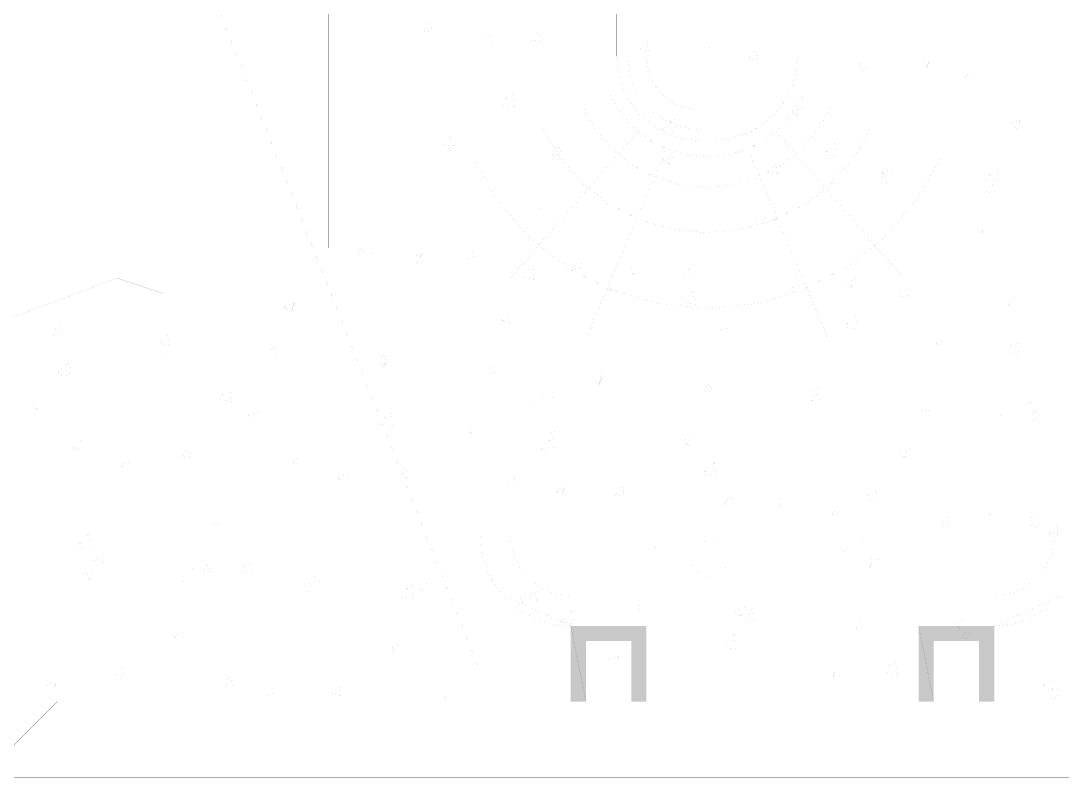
# Model space of a CAD drawing. Header units: millimetres. Extents: x -2171 to 1563, y -1758 to -1505.
# Drawn here: x 1351.681 to 1354.263, y -1615.606 to -1613.73 of the extents above; entities that cross this region are included whole.
import ezdxf

# ---------------------------------------------------------------- set-up
doc = ezdxf.new("R2010")
doc.units = ezdxf.units.MM
doc.linetypes.add('DOT', pattern=[0.025, 0, -0.025])
doc.layers.add('Tablet', color=150, linetype='Continuous', true_color=0x0180ff)

msp = doc.modelspace()

# ---------------------------------------------------------------- hatches: boundary and pattern name
at = {"layer": 'Tablet'}
for points in [[(1353.0822, -1615.4185), (1353.0447, -1615.231), (1353.0447, -1615.4185)], [(1353.0822, -1615.231), (1353.0447, -1615.231), (1353.0822, -1615.4185)], [(1353.1947, -1615.2685), (1353.0822, -1615.231), (1353.0822, -1615.2685)], [(1353.1947, -1615.231), (1353.0822, -1615.231), (1353.1947, -1615.2685)], [(1353.2322, -1615.4185), (1353.1947, -1615.231), (1353.1947, -1615.4185)], [(1353.2322, -1615.231), (1353.1947, -1615.231), (1353.2322, -1615.4185)], [(1353.9447, -1615.4185), (1353.9072, -1615.231), (1353.9072, -1615.4185)], [(1353.9447, -1615.231), (1353.9072, -1615.231), (1353.9447, -1615.4185)], [(1354.0572, -1615.2685), (1353.9447, -1615.231), (1353.9447, -1615.2685)], [(1354.0572, -1615.231), (1353.9447, -1615.231), (1354.0572, -1615.2685)], [(1354.0947, -1615.4185), (1354.0572, -1615.231), (1354.0572, -1615.4185)], [(1354.0947, -1615.231), (1354.0572, -1615.231), (1354.0947, -1615.4185)]]:
    msp.add_hatch(color=1, dxfattribs=at).paths.add_polyline_path(points)

# ---------------------------------------------------------------- linework, layer by layer
at = {"layer": 'Tablet', "color": 1}
for points, const_width in [([(1353.1572, -1611.6685), (1352.6322, -1611.6685), (1352.6322, -1614.2935), (1350.3822, -1614.2935), (1350.3822, -1615.4185), (1353.1572, -1615.4185), (1353.6072, -1615.4185), (1356.7572, -1615.4185), (1356.7572, -1614.2935), (1354.5072, -1614.2935), (1354.5072, -1611.6685), (1353.6072, -1611.6685)], 0.00006), ([(1353.0822, -1615.231), (1353.0447, -1615.231), (1353.0822, -1615.4185)], 0.000075), ([(1353.1947, -1615.231), (1353.0822, -1615.231), (1353.1947, -1615.2685)], 0.000075), ([(1353.2322, -1615.231), (1353.1947, -1615.231), (1353.2322, -1615.4185)], 0.000075), ([(1353.9447, -1615.231), (1353.9072, -1615.231), (1353.9447, -1615.4185)], 0.000075), ([(1354.0572, -1615.231), (1353.9447, -1615.231), (1354.0572, -1615.2685)], 0.000075), ([(1354.0947, -1615.231), (1354.0572, -1615.231), (1354.0947, -1615.4185)], 0.000075)]:
    msp.add_lwpolyline(points, dxfattribs=dict(at, const_width=const_width))
for points, const_width in [([(1352.4447, -1614.2935), (1352.4447, -1611.6685), (1352.6322, -1611.6685), (1352.6322, -1614.2935)], 0.00006), ([(1353.0822, -1615.4185), (1353.0447, -1615.231), (1353.0447, -1615.4185)], 0.000075), ([(1353.1947, -1615.2685), (1353.0822, -1615.231), (1353.0822, -1615.2685)], 0.000075), ([(1353.2322, -1615.4185), (1353.1947, -1615.231), (1353.1947, -1615.4185)], 0.000075), ([(1353.9447, -1615.4185), (1353.9072, -1615.231), (1353.9072, -1615.4185)], 0.000075), ([(1354.0572, -1615.2685), (1353.9447, -1615.231), (1353.9447, -1615.2685)], 0.000075), ([(1354.0947, -1615.4185), (1354.0572, -1615.231), (1354.0572, -1615.4185)], 0.000075), ([(1350.3822, -1615.4185), (1350.3822, -1615.606), (1356.7572, -1615.606), (1356.7572, -1615.4185)], 0.00006)]:
    msp.add_lwpolyline(points, close=True, dxfattribs=dict(at, const_width=const_width))
at = {"layer": 'Tablet', "color": 7, "const_width": 0.00006}
for points in [[(1352.8763, -1611.9318), (1352.8521, -1611.9646), (1352.8343, -1612.0012), (1352.8234, -1612.0404), (1352.8197, -1612.081), (1352.8197, -1615.006), (1352.8231, -1615.0451), (1352.8333, -1615.0829), (1352.8498, -1615.1185), (1352.8723, -1615.1506), (1352.9001, -1615.1783), (1352.9322, -1615.2008), (1352.9677, -1615.2174), (1353.0056, -1615.2276), (1353.0447, -1615.231), (1354.0947, -1615.231), (1354.1338, -1615.2276), (1354.1716, -1615.2174), (1354.2072, -1615.2008), (1354.2393, -1615.1783), (1354.267, -1615.1506)], [(1354.2447, -1612.081), (1354.2447, -1615.006), (1354.2424, -1615.032), (1354.2356, -1615.0573), (1354.2246, -1615.081), (1354.2096, -1615.1024), (1354.1911, -1615.1209), (1354.1697, -1615.1359), (1354.146, -1615.1469), (1354.1207, -1615.1537), (1354.0947, -1615.156), (1353.0447, -1615.156), (1353.0186, -1615.1537), (1352.9934, -1615.1469), (1352.9697, -1615.1359), (1352.9483, -1615.1209), (1352.9298, -1615.1024), (1352.9148, -1615.081), (1352.9037, -1615.0573), (1352.897, -1615.032), (1352.8947, -1615.006), (1352.8947, -1612.081)], [(1353.6072, -1612.4281), (1353.6072, -1613.8177), (1353.6031, -1613.8587), (1353.5912, -1613.8981), (1353.5718, -1613.9344), (1353.5457, -1613.9662), (1353.5139, -1613.9923), (1353.4775, -1614.0117), (1353.4382, -1614.0237), (1353.3972, -1614.0277), (1353.3822, -1614.0277), (1353.3672, -1614.0277), (1353.3262, -1614.0237), (1353.2868, -1614.0117), (1353.2505, -1613.9923), (1353.2187, -1613.9662), (1353.1926, -1613.9344), (1353.1732, -1613.8981), (1353.1612, -1613.8587), (1353.1572, -1613.8177), (1353.1572, -1612.5084)], [(1353.3822, -1614), (1353.3672, -1614), (1353.3355, -1613.9972), (1353.3049, -1613.989), (1353.2761, -1613.9756), (1353.25, -1613.9573), (1353.2276, -1613.9349), (1353.2094, -1613.9089), (1353.1959, -1613.8801), (1353.1877, -1613.8494), (1353.1849, -1613.8177), (1353.1849, -1612.5362)], [(1353.3822, -1613.9527), (1353.3672, -1613.9527), (1353.3408, -1613.9501), (1353.3155, -1613.9425), (1353.2922, -1613.93), (1353.2717, -1613.9132), (1353.2549, -1613.8927), (1353.2425, -1613.8694), (1353.2348, -1613.8441), (1353.2322, -1613.8177), (1353.2322, -1612.5834)], [(1352.8197, -1614.481), (1350.3822, -1614.481)], [(1354.2447, -1614.481), (1352.8947, -1614.481)], [(1352.8197, -1614.556), (1350.3822, -1614.556)], [(1354.2447, -1614.556), (1352.8947, -1614.556)]]:
    msp.add_lwpolyline(points, dxfattribs=at)
at = {"layer": 'Tablet', "color": 8, "const_width": 0.000045}
for points in [[(1354.2822, -1612.4977), (1354.0572, -1612.5121), (1353.9072, -1612.3865), (1353.6447, -1612.5352), (1353.5322, -1612.4977), (1353.3072, -1612.831), (1353.0822, -1612.681), (1353.0072, -1612.7185), (1352.8506, -1612.756), (1352.7822, -1612.681), (1352.7072, -1612.6435), (1352.6322, -1612.606), (1352.6322, -1614.2935), (1352.2947, -1614.2935), (1352.2197, -1614.3685), (1352.0322, -1614.406), (1351.9197, -1614.3685), (1351.6197, -1614.481)], [(1352.6955, -1613.7341), (1352.6774, -1613.7556)], [(1352.6955, -1613.7341), (1352.6998, -1613.7576)], [(1352.6998, -1613.7576), (1352.6774, -1613.7556)], [(1352.8568, -1613.7649), (1352.8306, -1613.775)], [(1352.8568, -1613.7649), (1352.8492, -1613.7876)], [(1352.9644, -1613.7576), (1352.9464, -1613.7791)], [(1352.9644, -1613.7576), (1352.9688, -1613.7811)], [(1352.8492, -1613.7876), (1352.8306, -1613.775)], [(1352.9688, -1613.7811), (1352.9464, -1613.7791)], [(1353.2334, -1613.7811), (1353.2153, -1613.8027)], [(1353.2334, -1613.7811), (1353.2377, -1613.8046)], [(1353.3958, -1613.7949), (1353.3695, -1613.805)], [(1353.3958, -1613.7949), (1353.3882, -1613.8176)], [(1353.2377, -1613.8046), (1353.2153, -1613.8027)], [(1353.3881, -1613.8176), (1353.3695, -1613.805)], [(1353.5024, -1613.8047), (1353.4843, -1613.8262)], [(1353.5024, -1613.8047), (1353.5067, -1613.8282)], [(1353.5067, -1613.8282), (1353.4843, -1613.8262)], [(1353.7714, -1613.8282), (1353.7533, -1613.8497)], [(1353.7714, -1613.8282), (1353.7757, -1613.8517)], [(1353.9347, -1613.825), (1353.9084, -1613.835)], [(1353.9271, -1613.8476), (1353.9084, -1613.835)], [(1353.9347, -1613.825), (1353.9271, -1613.8476)], [(1353.7757, -1613.8517), (1353.7533, -1613.8497)], [(1354.0403, -1613.8517), (1354.0222, -1613.8733)], [(1354.0447, -1613.8752), (1354.0222, -1613.8733)], [(1354.0403, -1613.8517), (1354.0447, -1613.8752)], [(1352.9003, -1613.9082), (1352.8711, -1613.9386)], [(1352.9003, -1613.9082), (1352.9045, -1613.9438)], [(1353.0807, -1613.9159), (1353.0544, -1613.926)], [(1353.0731, -1613.9385), (1353.0544, -1613.926)], [(1353.0807, -1613.9159), (1353.0731, -1613.9385)], [(1352.9045, -1613.9438), (1352.8711, -1613.9386)], [(1353.6196, -1613.9459), (1353.5933, -1613.956)], [(1353.6196, -1613.9459), (1353.612, -1613.9686)], [(1353.3006, -1613.9702), (1353.2713, -1614.0007)], [(1353.3006, -1613.9702), (1353.3047, -1614.0059)], [(1353.612, -1613.9686), (1353.5933, -1613.956)], [(1354.1585, -1613.9759), (1354.1323, -1613.986)], [(1354.1585, -1613.9759), (1354.1509, -1613.9986)], [(1353.3047, -1614.0059), (1353.2713, -1614.0007)], [(1354.1509, -1613.9986), (1354.1323, -1613.986)], [(1352.7475, -1614.0161), (1352.7294, -1614.0377)], [(1352.7475, -1614.0161), (1352.7518, -1614.0396)], [(1352.7518, -1614.0396), (1352.7294, -1614.0377)], [(1352.7656, -1614.0368), (1352.7393, -1614.0469)], [(1352.758, -1614.0595), (1352.7393, -1614.0469)], [(1352.7656, -1614.0368), (1352.758, -1614.0595)], [(1353.0165, -1614.0397), (1352.9984, -1614.0612)], [(1353.0165, -1614.0397), (1353.0208, -1614.0632)], [(1353.7008, -1614.0323), (1353.6716, -1614.0628)], [(1353.7008, -1614.0323), (1353.7049, -1614.0679)], [(1353.0208, -1614.0632), (1352.9984, -1614.0612)], [(1353.2854, -1614.0632), (1353.2674, -1614.0847)], [(1353.3045, -1614.0669), (1353.2783, -1614.0769)], [(1353.2969, -1614.0895), (1353.2783, -1614.0769)], [(1353.2854, -1614.0632), (1353.2898, -1614.0867)], [(1353.3045, -1614.0669), (1353.2969, -1614.0895)], [(1353.7049, -1614.0679), (1353.6716, -1614.0628)], [(1353.2898, -1614.0867), (1353.2674, -1614.0847)], [(1353.5544, -1614.0867), (1353.5363, -1614.1083)], [(1353.5544, -1614.0867), (1353.5588, -1614.1102)], [(1353.8434, -1614.0969), (1353.8172, -1614.107)], [(1353.8358, -1614.1196), (1353.8172, -1614.107)], [(1353.8434, -1614.0969), (1353.8358, -1614.1196)], [(1354.101, -1614.0944), (1354.0718, -1614.1248)], [(1354.101, -1614.0944), (1354.1051, -1614.13)], [(1353.5587, -1614.1102), (1353.5363, -1614.1083)], [(1353.8234, -1614.1103), (1353.8053, -1614.1318)], [(1353.8277, -1614.1338), (1353.8053, -1614.1318)], [(1353.8234, -1614.1103), (1353.8277, -1614.1338)], [(1354.1051, -1614.13), (1354.0718, -1614.1248)], [(1354.0924, -1614.1338), (1354.0743, -1614.1553)], [(1354.0967, -1614.1573), (1354.0743, -1614.1553)], [(1354.0924, -1614.1338), (1354.0967, -1614.1573)], [(1352.9894, -1614.1878), (1352.9632, -1614.1979)], [(1352.9818, -1614.2105), (1352.9632, -1614.1979)], [(1352.9894, -1614.1878), (1352.9818, -1614.2105)], [(1353.5283, -1614.2178), (1353.5021, -1614.2279)], [(1353.5207, -1614.2405), (1353.5021, -1614.2279)], [(1353.5284, -1614.2178), (1353.5208, -1614.2405)], [(1354.0673, -1614.2479), (1354.041, -1614.258)], [(1354.0597, -1614.2705), (1354.041, -1614.258)], [(1354.0673, -1614.2479), (1354.0597, -1614.2705)], [(1352.5349, -1614.2982), (1352.5125, -1614.2962)], [(1352.5306, -1614.2935), (1352.5206, -1614.3039)], [(1352.554, -1614.3091), (1352.5206, -1614.3039)], [(1352.534, -1614.2935), (1352.5349, -1614.2982)], [(1352.5522, -1614.2935), (1352.554, -1614.3091)], [(1352.6743, -1614.3088), (1352.6481, -1614.3188)], [(1352.6743, -1614.3088), (1352.6667, -1614.3314)], [(1352.7995, -1614.2982), (1352.7814, -1614.3198)], [(1352.7995, -1614.2982), (1352.8039, -1614.3217)], [(1352.6667, -1614.3314), (1352.6481, -1614.3188)], [(1352.8039, -1614.3217), (1352.7814, -1614.3198)], [(1352.9501, -1614.3355), (1352.9208, -1614.366)], [(1352.9501, -1614.3355), (1352.9542, -1614.3712)], [(1353.0685, -1614.3217), (1353.0504, -1614.3433)], [(1353.0685, -1614.3217), (1353.0728, -1614.3452)], [(1353.2133, -1614.3388), (1353.187, -1614.3489)], [(1353.2133, -1614.3388), (1353.2057, -1614.3615)], [(1352.9542, -1614.3712), (1352.9208, -1614.366)], [(1353.0728, -1614.3452), (1353.0504, -1614.3433)], [(1353.2057, -1614.3615), (1353.187, -1614.3489)], [(1353.3375, -1614.3453), (1353.3194, -1614.3668)], [(1353.3375, -1614.3453), (1353.3418, -1614.3688)], [(1353.3418, -1614.3688), (1353.3194, -1614.3668)], [(1353.6064, -1614.3688), (1353.5884, -1614.3903)], [(1353.6108, -1614.3923), (1353.5884, -1614.3903)], [(1353.6064, -1614.3688), (1353.6108, -1614.3923)], [(1353.7522, -1614.3688), (1353.7259, -1614.3789)], [(1353.7446, -1614.3915), (1353.7259, -1614.3789)], [(1353.7522, -1614.3688), (1353.7446, -1614.3915)], [(1351.8127, -1614.4223), (1351.7996, -1614.4135)], [(1351.818, -1614.4066), (1351.8127, -1614.4223)], [(1353.3503, -1614.3976), (1353.3211, -1614.4281)], [(1353.3503, -1614.3976), (1353.3544, -1614.4332)], [(1353.8754, -1614.3923), (1353.8573, -1614.4139)], [(1353.8798, -1614.4158), (1353.8573, -1614.4139)], [(1353.8754, -1614.3923), (1353.8798, -1614.4158)], [(1354.1444, -1614.4159), (1354.1263, -1614.4374)], [(1354.1444, -1614.4159), (1354.1487, -1614.4394)], [(1352.3593, -1614.4297), (1352.333, -1614.4398)], [(1352.3517, -1614.4524), (1352.333, -1614.4398)], [(1352.3593, -1614.4297), (1352.3517, -1614.4524)], [(1353.3544, -1614.4332), (1353.3211, -1614.4281)], [(1354.1487, -1614.4394), (1354.1263, -1614.4374)], [(1352.8982, -1614.4597), (1352.8719, -1614.4698)], [(1352.8982, -1614.4597), (1352.8906, -1614.4824)], [(1353.7505, -1614.4597), (1353.7213, -1614.4901)], [(1353.7505, -1614.4597), (1353.7546, -1614.4953)], [(1351.7757, -1614.4862), (1351.7576, -1614.5077)], [(1351.7757, -1614.4861), (1351.78, -1614.5097)], [(1352.8906, -1614.4824), (1352.8719, -1614.4698)], [(1353.4371, -1614.4898), (1353.4108, -1614.4999)], [(1353.4371, -1614.4898), (1353.4295, -1614.5124)], [(1353.7546, -1614.4953), (1353.7213, -1614.4901)], [(1351.78, -1614.5097), (1351.7576, -1614.5077)], [(1352.0446, -1614.5097), (1352.0266, -1614.5312)], [(1352.0446, -1614.5097), (1352.049, -1614.5332)], [(1353.4295, -1614.5124), (1353.4108, -1614.4999)], [(1353.976, -1614.5198), (1353.9498, -1614.5299)], [(1353.976, -1614.5198), (1353.9684, -1614.5425)], [(1352.049, -1614.5332), (1352.0266, -1614.5312)], [(1352.3136, -1614.5332), (1352.2955, -1614.5548)], [(1352.3136, -1614.5332), (1352.318, -1614.5567)], [(1353.9684, -1614.5425), (1353.9498, -1614.5299)], [(1354.1507, -1614.5218), (1354.1215, -1614.5522)], [(1354.1507, -1614.5217), (1354.1548, -1614.5574)], [(1352.0442, -1614.5507), (1352.0179, -1614.5607)], [(1352.0366, -1614.5733), (1352.0179, -1614.5607)], [(1352.0442, -1614.5507), (1352.0366, -1614.5733)], [(1352.3179, -1614.5567), (1352.2955, -1614.5548)], [(1352.5826, -1614.5567), (1352.5645, -1614.5783)], [(1352.5826, -1614.5567), (1352.5869, -1614.5802)], [(1354.1548, -1614.5574), (1354.1215, -1614.5522)], [(1351.7991, -1614.5767), (1351.7699, -1614.6071)], [(1351.7991, -1614.5767), (1351.8033, -1614.6123)], [(1352.5831, -1614.5807), (1352.5568, -1614.5908)], [(1352.5755, -1614.6034), (1352.5568, -1614.5908)], [(1352.5869, -1614.5803), (1352.5645, -1614.5783)], [(1352.5831, -1614.5807), (1352.5755, -1614.6034)], [(1352.8516, -1614.5803), (1352.8335, -1614.6018)], [(1352.8516, -1614.5803), (1352.8559, -1614.6038)], [(1351.8033, -1614.6123), (1351.7699, -1614.6071)], [(1352.8559, -1614.6038), (1352.8335, -1614.6018)], [(1353.122, -1614.6107), (1353.0958, -1614.6208)], [(1353.1144, -1614.6334), (1353.0958, -1614.6208)], [(1353.1205, -1614.6038), (1353.1025, -1614.6254)], [(1353.122, -1614.6107), (1353.1144, -1614.6334)], [(1353.1205, -1614.6038), (1353.1249, -1614.6273)], [(1352.1993, -1614.6388), (1352.1701, -1614.6692)], [(1352.1993, -1614.6388), (1352.2035, -1614.6744)], [(1353.1249, -1614.6273), (1353.1025, -1614.6254)], [(1353.3895, -1614.6273), (1353.3714, -1614.6489)], [(1353.3938, -1614.6508), (1353.3714, -1614.6489)], [(1353.3895, -1614.6273), (1353.3938, -1614.6508)], [(1353.6609, -1614.6408), (1353.6347, -1614.6508)], [(1353.661, -1614.6408), (1353.6533, -1614.6634)], [(1351.7291, -1614.6716), (1351.7028, -1614.6817)], [(1351.7291, -1614.6716), (1351.7215, -1614.6943)], [(1352.2035, -1614.6744), (1352.1701, -1614.6692)], [(1353.6533, -1614.6634), (1353.6347, -1614.6508)], [(1353.6585, -1614.6509), (1353.6404, -1614.6724)], [(1353.6628, -1614.6744), (1353.6404, -1614.6724)], [(1353.6585, -1614.6509), (1353.6628, -1614.6744)], [(1353.9274, -1614.6744), (1353.9094, -1614.696)], [(1353.9275, -1614.6744), (1353.9318, -1614.6979)], [(1354.1999, -1614.6708), (1354.1736, -1614.6809)], [(1354.1999, -1614.6708), (1354.1923, -1614.6935)], [(1351.7215, -1614.6943), (1351.7028, -1614.6817)], [(1352.268, -1614.7016), (1352.2418, -1614.7117)], [(1352.268, -1614.7016), (1352.2604, -1614.7243)], [(1352.5996, -1614.7008), (1352.5703, -1614.7313)], [(1352.5996, -1614.7008), (1352.6037, -1614.7364)], [(1353.9318, -1614.6979), (1353.9094, -1614.696)], [(1354.1923, -1614.6935), (1354.1736, -1614.6809)], [(1354.1964, -1614.6979), (1354.1783, -1614.7195)], [(1354.1964, -1614.6979), (1354.2008, -1614.7214)], [(1352.2604, -1614.7243), (1352.2418, -1614.7117)], [(1354.2008, -1614.7214), (1354.1783, -1614.7195)], [(1352.6037, -1614.7365), (1352.5703, -1614.7313)], [(1352.8069, -1614.7317), (1352.7807, -1614.7418)], [(1352.7993, -1614.7543), (1352.7807, -1614.7418)], [(1352.8069, -1614.7317), (1352.7993, -1614.7543)], [(1351.8277, -1614.7682), (1351.8096, -1614.7898)], [(1351.8277, -1614.7682), (1351.832, -1614.7917)], [(1352.9998, -1614.7629), (1352.9706, -1614.7933)], [(1352.9998, -1614.7629), (1353.0039, -1614.7985)], [(1353.3459, -1614.7617), (1353.3196, -1614.7718)], [(1353.3383, -1614.7844), (1353.3196, -1614.7718)], [(1353.3459, -1614.7617), (1353.3383, -1614.7844)], [(1351.832, -1614.7917), (1351.8096, -1614.7898)], [(1352.0967, -1614.7918), (1352.0786, -1614.8133)], [(1352.0967, -1614.7918), (1352.101, -1614.8153)], [(1353.0039, -1614.7985), (1352.9706, -1614.7933)], [(1353.8848, -1614.7917), (1353.8585, -1614.8018)], [(1353.8772, -1614.8144), (1353.8585, -1614.8018)], [(1353.8848, -1614.7917), (1353.8772, -1614.8144)], [(1351.9529, -1614.8226), (1351.9267, -1614.8327)], [(1351.9529, -1614.8226), (1351.9453, -1614.8452)], [(1352.101, -1614.8153), (1352.0786, -1614.8133)], [(1352.3656, -1614.8153), (1352.3476, -1614.8368)], [(1352.3656, -1614.8153), (1352.37, -1614.8388)], [(1353.4, -1614.825), (1353.3708, -1614.8554)], [(1353.4, -1614.825), (1353.4041, -1614.8606)], [(1351.9453, -1614.8453), (1351.9267, -1614.8327)], [(1352.37, -1614.8388), (1352.3476, -1614.8368)], [(1352.4919, -1614.8526), (1352.4656, -1614.8627)], [(1352.4919, -1614.8526), (1352.4843, -1614.8753)], [(1352.6346, -1614.8388), (1352.6165, -1614.8604)], [(1352.6346, -1614.8388), (1352.639, -1614.8623)], [(1353.4041, -1614.8606), (1353.3708, -1614.8554)], [(1352.4843, -1614.8753), (1352.4656, -1614.8627)], [(1352.639, -1614.8623), (1352.6165, -1614.8604)], [(1352.9036, -1614.8624), (1352.8855, -1614.8839)], [(1352.9036, -1614.8623), (1352.9079, -1614.8859)], [(1352.9079, -1614.8859), (1352.8855, -1614.8839)], [(1353.0308, -1614.8827), (1353.0045, -1614.8927)], [(1353.0232, -1614.9053), (1353.0045, -1614.8927)], [(1353.0308, -1614.8827), (1353.0232, -1614.9053)], [(1353.1726, -1614.8859), (1353.1545, -1614.9074)], [(1353.1769, -1614.9094), (1353.1545, -1614.9074)], [(1353.1726, -1614.8859), (1353.1769, -1614.9094)], [(1353.8002, -1614.887), (1353.771, -1614.9175)], [(1353.8002, -1614.887), (1353.8043, -1614.9227)], [(1353.4415, -1614.9094), (1353.4235, -1614.931)], [(1353.4459, -1614.9329), (1353.4235, -1614.931)], [(1353.4415, -1614.9094), (1353.4459, -1614.9329)], [(1353.5697, -1614.9127), (1353.5434, -1614.9228)], [(1353.5621, -1614.9354), (1353.5434, -1614.9228)], [(1353.5697, -1614.9127), (1353.5621, -1614.9353)], [(1353.7105, -1614.9329), (1353.6924, -1614.9545)], [(1353.7105, -1614.9329), (1353.7148, -1614.9564)], [(1353.8043, -1614.9227), (1353.771, -1614.9175)], [(1353.7148, -1614.9565), (1353.6924, -1614.9545)], [(1353.9795, -1614.9565), (1353.9614, -1614.978)], [(1353.9795, -1614.9565), (1353.9838, -1614.98)], [(1354.1086, -1614.9427), (1354.0824, -1614.9528)], [(1354.101, -1614.9654), (1354.0824, -1614.9528)], [(1354.1086, -1614.9427), (1354.101, -1614.9654)], [(1354.2004, -1614.9491), (1354.1712, -1614.9796)], [(1354.2004, -1614.9491), (1354.2046, -1614.9847)], [(1352.1768, -1614.9736), (1352.1505, -1614.9837)], [(1352.1692, -1614.9962), (1352.1505, -1614.9837)], [(1352.1768, -1614.9736), (1352.1692, -1614.9962)], [(1353.9838, -1614.98), (1353.9614, -1614.978)], [(1354.2046, -1614.9847), (1354.1712, -1614.9796)], [(1354.2485, -1614.98), (1354.2304, -1615.0016)], [(1354.2485, -1614.98), (1354.2528, -1615.0035)], [(1351.8488, -1615.0041), (1351.8196, -1615.0345)], [(1351.8488, -1615.0041), (1351.853, -1615.0397)], [(1352.7157, -1615.0036), (1352.6894, -1615.0137)], [(1352.7157, -1615.0036), (1352.7081, -1615.0263)], [(1354.2528, -1615.0035), (1354.2304, -1615.0016)], [(1351.853, -1615.0397), (1351.8196, -1615.0345)], [(1352.7081, -1615.0263), (1352.6894, -1615.0137)], [(1353.2546, -1615.0336), (1353.2284, -1615.0437)], [(1353.2546, -1615.0336), (1353.247, -1615.0563)], [(1351.8797, -1615.0503), (1351.8617, -1615.0718)], [(1351.8797, -1615.0503), (1351.8841, -1615.0738)], [(1353.247, -1615.0563), (1353.2284, -1615.0437)], [(1351.8841, -1615.0738), (1351.8617, -1615.0718)], [(1352.1487, -1615.0738), (1352.1306, -1615.0954)], [(1352.1487, -1615.0738), (1352.153, -1615.0973)], [(1352.2491, -1615.0661), (1352.2198, -1615.0966)], [(1352.2491, -1615.0661), (1352.2532, -1615.1017)], [(1353.7935, -1615.0637), (1353.7673, -1615.0738)], [(1353.7859, -1615.0863), (1353.7673, -1615.0738)], [(1353.7935, -1615.0637), (1353.7859, -1615.0863)], [(1351.8617, -1615.0945), (1351.8354, -1615.1046)], [(1351.8541, -1615.1172), (1351.8354, -1615.1046)], [(1351.8617, -1615.0945), (1351.8541, -1615.1172)], [(1352.153, -1615.0973), (1352.1306, -1615.0954)], [(1352.2532, -1615.1017), (1352.2198, -1615.0966)], [(1352.4177, -1615.0974), (1352.3996, -1615.1189)], [(1352.4177, -1615.0974), (1352.422, -1615.1209)], [(1352.4006, -1615.1246), (1352.3744, -1615.1346)], [(1352.393, -1615.1472), (1352.3744, -1615.1346)], [(1352.4006, -1615.1246), (1352.393, -1615.1472)], [(1352.422, -1615.1209), (1352.3996, -1615.1189)], [(1352.6493, -1615.1282), (1352.6201, -1615.1586)], [(1352.6493, -1615.1282), (1352.6534, -1615.1638)], [(1352.6866, -1615.1209), (1352.6686, -1615.1424)], [(1352.6867, -1615.1209), (1352.691, -1615.1444)], [(1352.6534, -1615.1638), (1352.6201, -1615.1586)], [(1352.691, -1615.1444), (1352.6686, -1615.1424)], [(1352.9395, -1615.1546), (1352.9133, -1615.1647)], [(1352.9319, -1615.1773), (1352.9133, -1615.1647)], [(1352.9395, -1615.1546), (1352.9319, -1615.1772)], [(1352.9556, -1615.1444), (1352.9375, -1615.166)], [(1352.96, -1615.1679), (1352.9375, -1615.166)], [(1352.9556, -1615.1444), (1352.96, -1615.1679)], [(1353.0495, -1615.1903), (1353.0203, -1615.2207)], [(1353.0495, -1615.1903), (1353.0536, -1615.2259)], [(1353.2246, -1615.168), (1353.2065, -1615.1895)], [(1353.2289, -1615.1915), (1353.2065, -1615.1895)], [(1353.2246, -1615.168), (1353.2289, -1615.1915)], [(1353.4785, -1615.1846), (1353.4522, -1615.1947)], [(1353.4785, -1615.1846), (1353.4709, -1615.2073)], [(1353.4936, -1615.1915), (1353.4755, -1615.213)], [(1353.4936, -1615.1915), (1353.4979, -1615.215)], [(1353.4709, -1615.2073), (1353.4522, -1615.1947)], [(1353.4979, -1615.215), (1353.4755, -1615.213)], [(1353.7625, -1615.215), (1353.7445, -1615.2366)], [(1353.7625, -1615.215), (1353.7669, -1615.2385)], [(1354.0174, -1615.2147), (1353.9911, -1615.2247)], [(1354.0174, -1615.2147), (1354.0098, -1615.2373)], [(1353.0536, -1615.2259), (1353.0203, -1615.2207)], [(1353.7669, -1615.2385), (1353.7445, -1615.2366)], [(1354.0098, -1615.2373), (1353.9911, -1615.2247)], [(1354.0315, -1615.2386), (1354.0134, -1615.2601)], [(1354.0315, -1615.2385), (1354.0359, -1615.2621)], [(1352.0855, -1615.2455), (1352.0593, -1615.2556)], [(1352.0779, -1615.2682), (1352.0593, -1615.2556)], [(1352.0855, -1615.2455), (1352.0779, -1615.2682)], [(1353.4497, -1615.2523), (1353.4205, -1615.2828)], [(1353.4497, -1615.2523), (1353.4538, -1615.288)], [(1354.0358, -1615.2621), (1354.0134, -1615.2601)], [(1352.6245, -1615.2755), (1352.5982, -1615.2856)], [(1352.6168, -1615.2982), (1352.5982, -1615.2856)], [(1352.6245, -1615.2755), (1352.6169, -1615.2982)], [(1353.4538, -1615.288), (1353.4205, -1615.2828)], [(1353.1634, -1615.3056), (1353.1371, -1615.3157)], [(1353.1558, -1615.3282), (1353.1371, -1615.3157)], [(1353.1634, -1615.3056), (1353.1558, -1615.3282)], [(1353.8499, -1615.3144), (1353.8207, -1615.3449)], [(1353.8499, -1615.3144), (1353.8541, -1615.35)], [(1351.9318, -1615.3324), (1351.9137, -1615.3539)], [(1351.9318, -1615.3324), (1351.9361, -1615.3559)], [(1353.7023, -1615.3356), (1353.676, -1615.3457)], [(1353.6947, -1615.3583), (1353.676, -1615.3457)], [(1353.7023, -1615.3356), (1353.6947, -1615.3583)], [(1353.8541, -1615.35), (1353.8207, -1615.3449)], [(1351.7704, -1615.3665), (1351.7442, -1615.3765)], [(1351.7705, -1615.3664), (1351.7628, -1615.3891)], [(1351.9361, -1615.3559), (1351.9137, -1615.3539)], [(1352.2007, -1615.3559), (1352.1827, -1615.3774)], [(1352.2007, -1615.3559), (1352.2051, -1615.3794)], [(1354.2412, -1615.3656), (1354.215, -1615.3757)], [(1354.2412, -1615.3656), (1354.2336, -1615.3883)], [(1351.7628, -1615.3891), (1351.7442, -1615.3765)], [(1352.2051, -1615.3794), (1352.1827, -1615.3774)], [(1352.3094, -1615.3965), (1352.2831, -1615.4066)], [(1352.3094, -1615.3965), (1352.302, -1615.4185)], [(1352.4697, -1615.3794), (1352.4516, -1615.401)], [(1352.4697, -1615.3794), (1352.474, -1615.4029)], [(1354.2336, -1615.3883), (1354.215, -1615.3757)], [(1354.2501, -1615.3765), (1354.2209, -1615.4069)], [(1354.2501, -1615.3765), (1354.2543, -1615.4121)], [(1350.3822, -1615.4185), (1356.7572, -1615.4185)], [(1352.3008, -1615.4185), (1352.2831, -1615.4066)], [(1352.474, -1615.4029), (1352.4516, -1615.401)], [(1352.7387, -1615.403), (1352.7257, -1615.4185)], [(1352.7387, -1615.403), (1352.7415, -1615.4185)], [(1354.2543, -1615.4121), (1354.2209, -1615.4069)]]:
    msp.add_lwpolyline(points, dxfattribs=at)
at = {"layer": 'Tablet', "color": 86, "const_width": 0.000045}
msp.add_lwpolyline([(1351.4322, -1612.4935), (1351.6947, -1612.4935), (1352.8197, -1615.3435), (1353.0447, -1615.3435)], dxfattribs=at)
at = {"layer": 'Tablet', "color": 9, "const_width": 0.000045}
for points in [[(1352.6322, -1613.6299), (1352.4447, -1613.8174)], [(1352.6322, -1613.7625), (1352.4447, -1613.95)], [(1352.6322, -1613.8951), (1352.4447, -1614.0826)], [(1352.6322, -1614.0277), (1352.4447, -1614.2152)], [(1352.6322, -1614.1602), (1352.4989, -1614.2935)], [(1351.7717, -1615.4185), (1351.5842, -1615.606)], [(1351.9043, -1615.4185), (1351.7168, -1615.606)], [(1352.0368, -1615.4185), (1351.8493, -1615.606)], [(1352.1694, -1615.4185), (1351.9819, -1615.606)], [(1352.302, -1615.4185), (1352.1145, -1615.606)], [(1352.4346, -1615.4185), (1352.2471, -1615.606)], [(1352.5672, -1615.4185), (1352.3797, -1615.606)], [(1352.6998, -1615.4185), (1352.5123, -1615.606)], [(1352.8323, -1615.4185), (1352.6448, -1615.606)], [(1352.9649, -1615.4185), (1352.7774, -1615.606)], [(1353.0975, -1615.4185), (1352.91, -1615.606)], [(1353.2301, -1615.4185), (1353.0426, -1615.606)], [(1353.3627, -1615.4185), (1353.1752, -1615.606)], [(1353.4953, -1615.4185), (1353.3078, -1615.606)], [(1353.6278, -1615.4185), (1353.4403, -1615.606)], [(1353.7604, -1615.4185), (1353.5729, -1615.606)], [(1353.893, -1615.4185), (1353.7055, -1615.606)], [(1354.0256, -1615.4185), (1353.8381, -1615.606)], [(1354.1582, -1615.4185), (1353.9707, -1615.606)], [(1354.2907, -1615.4185), (1354.1032, -1615.606)], [(1354.4233, -1615.4185), (1354.2358, -1615.606)]]:
    msp.add_lwpolyline(points, dxfattribs=at)
at = {"layer": 'Tablet', "color": 7, "linetype": 'DOT', "const_width": 0.00006}
for points in [[(1353.6205, -1613.916), (1353.5955, -1613.959), (1353.5628, -1613.9965), (1353.5237, -1614.0271), (1353.4794, -1614.0498), (1353.4317, -1614.0638), (1353.3822, -1614.0685), (1353.3327, -1614.0638), (1353.2849, -1614.0498), (1353.2407, -1614.0271), (1353.2015, -1613.9965), (1353.1689, -1613.959), (1353.1438, -1613.916)], [(1353.6886, -1613.9474), (1353.6564, -1614.0027), (1353.6144, -1614.0509), (1353.5641, -1614.0903), (1353.5072, -1614.1195), (1353.4458, -1614.1374), (1353.3822, -1614.1435), (1353.3185, -1614.1374), (1353.2572, -1614.1195), (1353.2003, -1614.0903), (1353.1499, -1614.0509), (1353.1079, -1614.0027), (1353.0757, -1613.9474)], [(1352.8947, -1614.3685), (1353.2103, -1614.0044)], [(1353.7908, -1613.9946), (1353.7479, -1614.0682), (1353.6918, -1614.1325), (1353.6247, -1614.185), (1353.5489, -1614.224), (1353.4671, -1614.2479), (1353.3822, -1614.256), (1353.2973, -1614.2479), (1353.2155, -1614.224), (1353.1397, -1614.185), (1353.0725, -1614.1325), (1353.0165, -1614.0682), (1352.9736, -1613.9946)], [(1353.8697, -1614.3685), (1353.5541, -1614.0044)], [(1353.0822, -1614.5185), (1353.2803, -1614.0479)], [(1353.6822, -1614.5185), (1353.484, -1614.0479)], [(1353.961, -1614.0731), (1353.9002, -1614.1775), (1353.8209, -1614.2685), (1353.7258, -1614.343), (1353.6183, -1614.3981), (1353.5024, -1614.432), (1353.3822, -1614.4435), (1353.262, -1614.432), (1353.146, -1614.3981), (1353.0386, -1614.343), (1352.9435, -1614.2685), (1352.8641, -1614.1775), (1352.8034, -1614.0731)], [(1353.3822, -1614.5935), (1353.3822, -1614.0685)]]:
    msp.add_lwpolyline(points, dxfattribs=at)
at = {"layer": 'Tablet', "color": 7}
for points, const_width in [([(1352.0818, -1614.6005), (1352.0823, -1614.5961), (1352.0835, -1614.5918), (1352.0856, -1614.588), (1352.0884, -1614.5845), (1352.0918, -1614.5817), (1352.0957, -1614.5797), (1352.0999, -1614.5784), (1352.1043, -1614.578), (1352.1087, -1614.5784), (1352.1129, -1614.5797), (1352.1168, -1614.5817), (1352.1202, -1614.5845), (1352.123, -1614.588), (1352.1251, -1614.5918), (1352.1264, -1614.5961), (1352.1268, -1614.6005), (1352.1264, -1614.6048), (1352.1251, -1614.6091), (1352.123, -1614.613), (1352.1202, -1614.6164), (1352.1168, -1614.6192), (1352.1129, -1614.6212), (1352.1087, -1614.6225), (1352.1043, -1614.623), (1352.0999, -1614.6225), (1352.0957, -1614.6212), (1352.0918, -1614.6192), (1352.0884, -1614.6164), (1352.0856, -1614.613), (1352.0835, -1614.6091), (1352.0823, -1614.6048), (1352.0818, -1614.6005)], 0.0000045), ([(1352.94, -1614.7075), (1352.9409, -1614.6987), (1352.9434, -1614.6903), (1352.9476, -1614.6825), (1352.9532, -1614.6757), (1352.96, -1614.6701), (1352.9678, -1614.6659), (1352.9762, -1614.6634), (1352.985, -1614.6625), (1352.9938, -1614.6634), (1353.0022, -1614.6659), (1353.01, -1614.6701), (1353.0168, -1614.6757), (1353.0224, -1614.6825), (1353.0266, -1614.6903), (1353.0291, -1614.6987), (1353.03, -1614.7075), (1353.0291, -1614.7163), (1353.0266, -1614.7247), (1353.0224, -1614.7325), (1353.0168, -1614.7393), (1353.01, -1614.7449), (1353.0022, -1614.7491), (1352.9938, -1614.7516), (1352.985, -1614.7525), (1352.9762, -1614.7516), (1352.9678, -1614.7491), (1352.96, -1614.7449), (1352.9532, -1614.7393), (1352.9476, -1614.7325), (1352.9434, -1614.7247), (1352.9409, -1614.7163), (1352.94, -1614.7075)], 0.000009), ([(1354.1094, -1614.7075), (1354.1102, -1614.6987), (1354.1128, -1614.6903), (1354.1169, -1614.6825), (1354.1225, -1614.6757), (1354.1294, -1614.6701), (1354.1371, -1614.6659), (1354.1456, -1614.6634), (1354.1544, -1614.6625), (1354.1631, -1614.6634), (1354.1716, -1614.6659), (1354.1794, -1614.6701), (1354.1862, -1614.6757), (1354.1918, -1614.6825), (1354.1959, -1614.6903), (1354.1985, -1614.6987), (1354.1994, -1614.7075), (1354.1985, -1614.7163), (1354.1959, -1614.7247), (1354.1918, -1614.7325), (1354.1862, -1614.7393), (1354.1794, -1614.7449), (1354.1716, -1614.7491), (1354.1631, -1614.7516), (1354.1544, -1614.7525), (1354.1456, -1614.7516), (1354.1371, -1614.7491), (1354.1294, -1614.7449), (1354.1225, -1614.7393), (1354.1169, -1614.7325), (1354.1128, -1614.7247), (1354.1102, -1614.7163), (1354.1094, -1614.7075)], 0.000009), ([(1352.9622, -1615.0435), (1352.963, -1615.0347), (1352.9656, -1615.0263), (1352.9698, -1615.0185), (1352.9754, -1615.0117), (1352.9822, -1615.0061), (1352.99, -1615.0019), (1352.9984, -1614.9994), (1353.0072, -1614.9985), (1353.016, -1614.9994), (1353.0244, -1615.0019), (1353.0322, -1615.0061), (1353.039, -1615.0117), (1353.0446, -1615.0185), (1353.0488, -1615.0263), (1353.0513, -1615.0347), (1353.0522, -1615.0435), (1353.0513, -1615.0523), (1353.0488, -1615.0607), (1353.0446, -1615.0685), (1353.039, -1615.0753), (1353.0322, -1615.0809), (1353.0244, -1615.0851), (1353.016, -1615.0876), (1353.0072, -1615.0885), (1352.9984, -1615.0876), (1352.99, -1615.0851), (1352.9822, -1615.0809), (1352.9754, -1615.0753), (1352.9698, -1615.0685), (1352.9656, -1615.0607), (1352.963, -1615.0523), (1352.9622, -1615.0435)], 0.000009), ([(1354.0872, -1615.0435), (1354.088, -1615.0347), (1354.0906, -1615.0263), (1354.0948, -1615.0185), (1354.1004, -1615.0117), (1354.1072, -1615.0061), (1354.115, -1615.0019), (1354.1234, -1614.9994), (1354.1322, -1614.9985), (1354.141, -1614.9994), (1354.1494, -1615.0019), (1354.1572, -1615.0061), (1354.164, -1615.0117), (1354.1696, -1615.0185), (1354.1738, -1615.0263), (1354.1763, -1615.0347), (1354.1772, -1615.0435), (1354.1763, -1615.0523), (1354.1738, -1615.0607), (1354.1696, -1615.0685), (1354.164, -1615.0753), (1354.1572, -1615.0809), (1354.1494, -1615.0851), (1354.141, -1615.0876), (1354.1322, -1615.0885), (1354.1234, -1615.0876), (1354.115, -1615.0851), (1354.1072, -1615.0809), (1354.1004, -1615.0753), (1354.0948, -1615.0685), (1354.0906, -1615.0607), (1354.088, -1615.0523), (1354.0872, -1615.0435)], 0.000009), ([(1353.3446, -1615.0652), (1353.3454, -1615.0564), (1353.348, -1615.0479), (1353.3522, -1615.0402), (1353.3578, -1615.0333), (1353.3646, -1615.0278), (1353.3724, -1615.0236), (1353.3808, -1615.021), (1353.3896, -1615.0202), (1353.3984, -1615.021), (1353.4068, -1615.0236), (1353.4146, -1615.0278), (1353.4214, -1615.0333), (1353.427, -1615.0402), (1353.4311, -1615.0479), (1353.4337, -1615.0564), (1353.4346, -1615.0652), (1353.4337, -1615.0739), (1353.4311, -1615.0824), (1353.427, -1615.0902), (1353.4214, -1615.097), (1353.4146, -1615.1026), (1353.4068, -1615.1067), (1353.3984, -1615.1093), (1353.3896, -1615.1102), (1353.3808, -1615.1093), (1353.3724, -1615.1067), (1353.3646, -1615.1026), (1353.3578, -1615.097), (1353.3522, -1615.0902), (1353.348, -1615.0824), (1353.3454, -1615.0739), (1353.3446, -1615.0652)], 0.000009), ([(1353.7171, -1615.0652), (1353.718, -1615.0564), (1353.7206, -1615.0479), (1353.7247, -1615.0402), (1353.7303, -1615.0333), (1353.7371, -1615.0278), (1353.7449, -1615.0236), (1353.7534, -1615.021), (1353.7621, -1615.0202), (1353.7709, -1615.021), (1353.7794, -1615.0236), (1353.7871, -1615.0278), (1353.794, -1615.0333), (1353.7996, -1615.0402), (1353.8037, -1615.0479), (1353.8063, -1615.0564), (1353.8071, -1615.0652), (1353.8063, -1615.0739), (1353.8037, -1615.0824), (1353.7996, -1615.0902), (1353.794, -1615.097), (1353.7871, -1615.1026), (1353.7794, -1615.1067), (1353.7709, -1615.1093), (1353.7621, -1615.1102), (1353.7534, -1615.1093), (1353.7449, -1615.1067), (1353.7371, -1615.1026), (1353.7303, -1615.097), (1353.7247, -1615.0902), (1353.7206, -1615.0824), (1353.718, -1615.0739), (1353.7171, -1615.0652)], 0.000009), ([(1352.0818, -1615.1115), (1352.0823, -1615.1159), (1352.0835, -1615.1201), (1352.0856, -1615.124), (1352.0884, -1615.1274), (1352.0918, -1615.1302), (1352.0957, -1615.1323), (1352.0999, -1615.1336), (1352.1043, -1615.134), (1352.1087, -1615.1336), (1352.1129, -1615.1323), (1352.1168, -1615.1302), (1352.1202, -1615.1274), (1352.123, -1615.124), (1352.1251, -1615.1201), (1352.1264, -1615.1159), (1352.1268, -1615.1115), (1352.1264, -1615.1071), (1352.1251, -1615.1029), (1352.123, -1615.099), (1352.1202, -1615.0956), (1352.1168, -1615.0928), (1352.1129, -1615.0907), (1352.1087, -1615.0895), (1352.1043, -1615.089), (1352.0999, -1615.0895), (1352.0957, -1615.0907), (1352.0918, -1615.0928), (1352.0884, -1615.0956), (1352.0856, -1615.099), (1352.0835, -1615.1029), (1352.0823, -1615.1071), (1352.0818, -1615.1115)], 0.0000045), ([(1352.877, -1615.156), (1350.3822, -1615.156), (1350.3822, -1615.231), (1353.0447, -1615.231)], 0.00006), ([(1354.2624, -1615.156), (1356.7572, -1615.156), (1356.7572, -1615.231), (1354.0947, -1615.231)], 0.00006), ([(1353.0822, -1615.4185), (1353.0822, -1615.2685), (1353.1947, -1615.2685), (1353.1947, -1615.4185), (1353.2322, -1615.4185), (1353.2322, -1615.231), (1353.0447, -1615.231), (1353.0447, -1615.4185)], 0.00006), ([(1354.0572, -1615.4185), (1354.0572, -1615.2685), (1353.9447, -1615.2685), (1353.9447, -1615.4185), (1353.9072, -1615.4185), (1353.9072, -1615.231), (1354.0947, -1615.231), (1354.0947, -1615.4185)], 0.00006)]:
    msp.add_lwpolyline(points, close=True, dxfattribs=dict(at, const_width=const_width))
at = {"layer": 'Tablet', "color": 86, "const_width": 0.00000375}
msp.add_lwpolyline([(1353.0259, -1615.3435), (1353.0263, -1615.3398), (1353.0274, -1615.3363), (1353.0343, -1615.3279), (1353.0375, -1615.3262), (1353.041, -1615.3251), (1353.0447, -1615.3247), (1353.0483, -1615.3251), (1353.0519, -1615.3262), (1353.0603, -1615.3331), (1353.062, -1615.3363), (1353.0631, -1615.3398), (1353.0634, -1615.3435), (1353.0631, -1615.3471), (1353.062, -1615.3507), (1353.0551, -1615.3591), (1353.0519, -1615.3608), (1353.0483, -1615.3619), (1353.0447, -1615.3622), (1353.041, -1615.3619), (1353.0375, -1615.3608), (1353.0291, -1615.3539), (1353.0274, -1615.3507), (1353.0263, -1615.3471), (1353.0259, -1615.3435)], close=True, dxfattribs=at)

doc.saveas('drawing.dxf')
